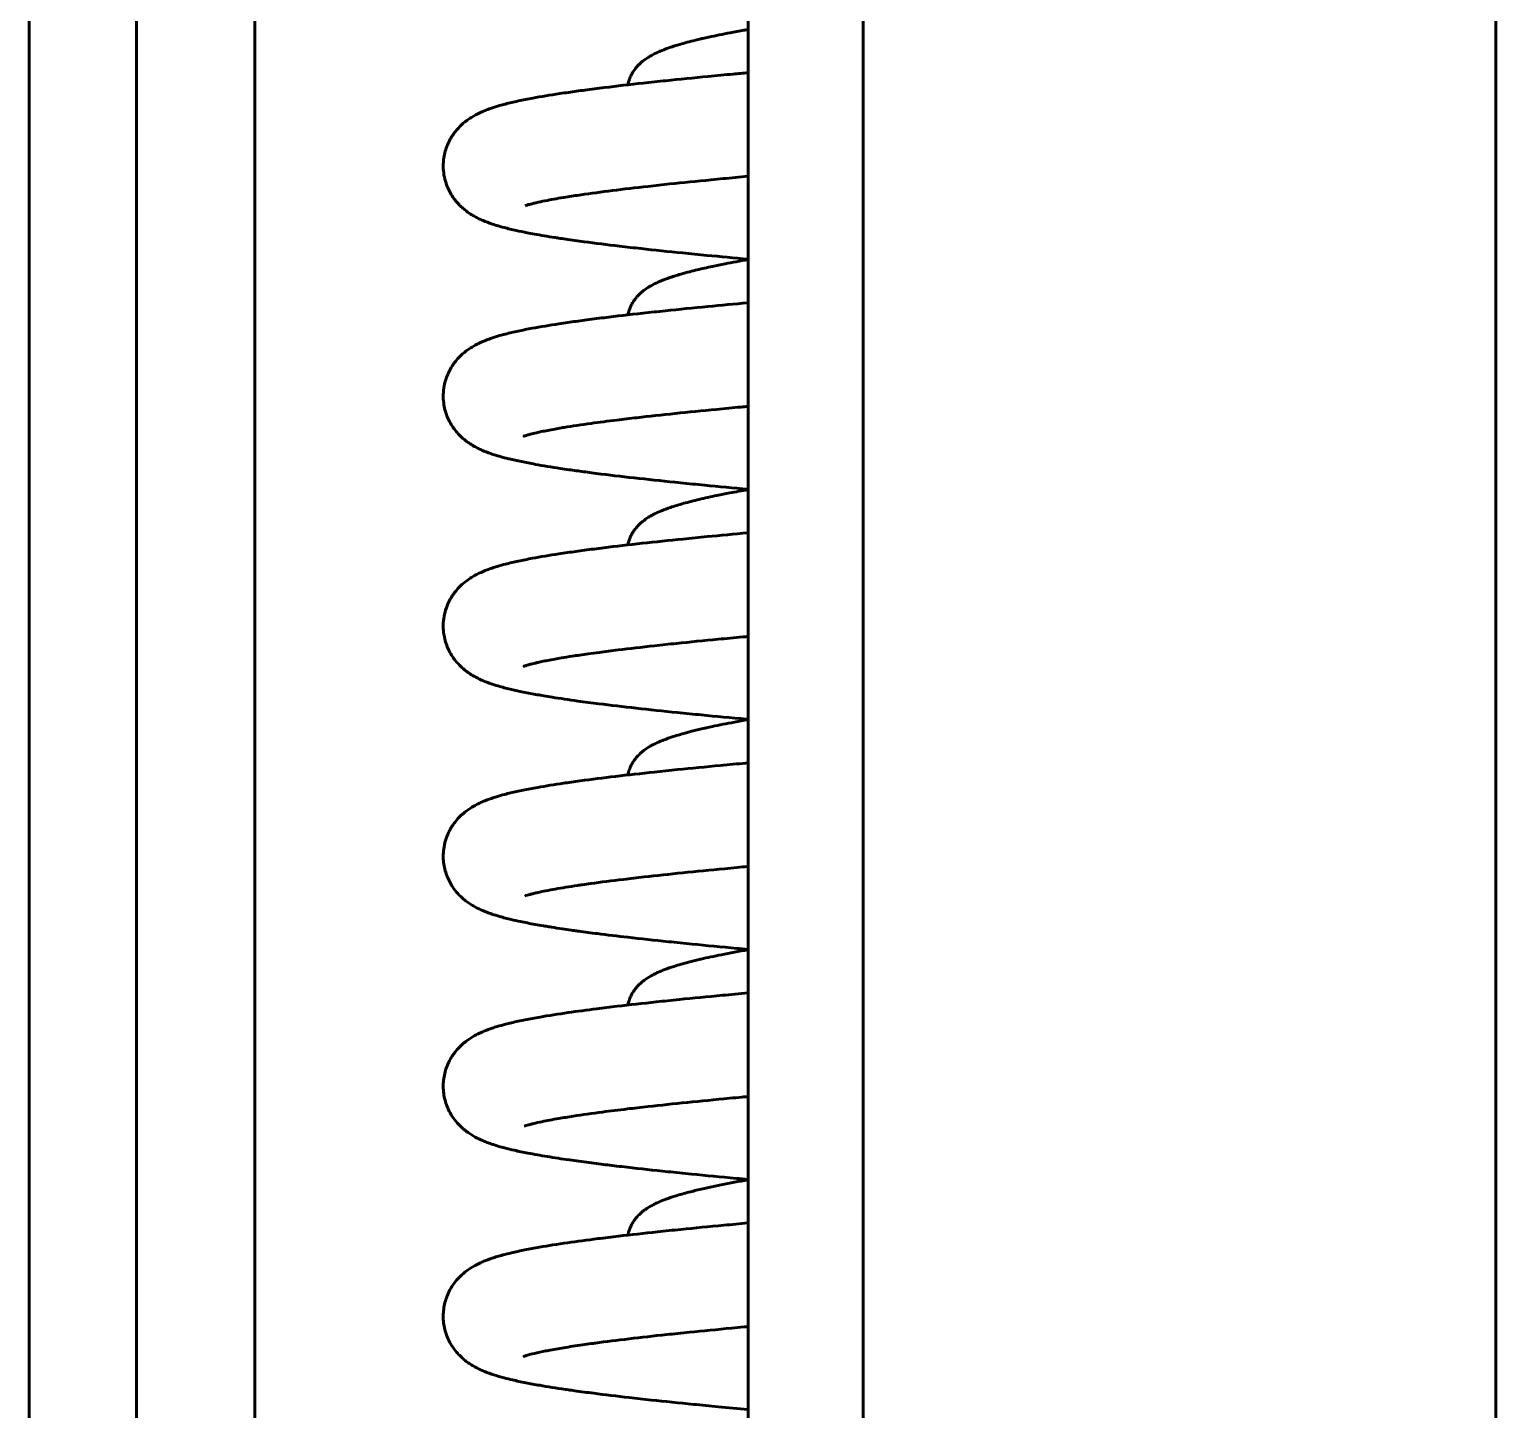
# Model space of a CAD drawing. Header units: millimetres. Extents: x 0 to 840, y 0 to 594.
# Drawn here: x 233.069 to 236.469, y 464.47 to 467.67 of the extents above; entities that cross this region are included whole.
import ezdxf

# ---------------------------------------------------------------- set-up
doc = ezdxf.new("R2010")
doc.units = ezdxf.units.MM
doc.linetypes.add('K5LT_BASIC', pattern=[0])
doc.layers.add('Системный слой', color=7, linetype='Continuous')

msp = doc.modelspace()

# ---------------------------------------------------------------- linework, layer by layer
at = {"layer": 'Системный слой', "color": 5, "linetype": 'K5LT_BASIC', "lineweight": 60, "true_color": 0x0000ff}
for p, q in [((236.46886, 512.31632), (236.46886, 411.74583)), ((235.00219, 512.30589), (235.00219, 411.73474)), ((233.06929, 479.15139), (233.06929, 448.15513)), ((233.31772, 479.15139), (233.31772, 446.48472)), ((233.59245, 446.48472), (233.59245, 479.15139)), ((234.73553, 479.01806), (234.73553, 446.61806))]:
    msp.add_line(p, q, dxfattribs=at)
for points, knots in [([(234.73553, 467.66993), (234.73236, 467.66937), (234.72921, 467.66881), (234.72062, 467.66727), (234.71523, 467.66629), (234.70459, 467.66433), (234.69935, 467.66334), (234.67663, 467.659), (234.66002, 467.65563), (234.63979, 467.65121), (234.63524, 467.65019), (234.62934, 467.64884), (234.62792, 467.64852), (234.62208, 467.64716), (234.61775, 467.64613), (234.60053, 467.64192), (234.58837, 467.63869), (234.56891, 467.63298), (234.56118, 467.63053), (234.54771, 467.62588), (234.54192, 467.62373), (234.53349, 467.62031), (234.53065, 467.61912), (234.52241, 467.61545), (234.51716, 467.61288), (234.50963, 467.60873), (234.5072, 467.60732), (234.50027, 467.60303), (234.49582, 467.59997), (234.4891, 467.59454), (234.48722, 467.59291), (234.48327, 467.58924), (234.48145, 467.58742), (234.47777, 467.58343), (234.47599, 467.58135), (234.4716, 467.57572), (234.46887, 467.57169), (234.46525, 467.56524), (234.46384, 467.56245), (234.46188, 467.55797), (234.46113, 467.55609), (234.45946, 467.55142), (234.45862, 467.54863), (234.45758, 467.54432), (234.45729, 467.54303), (234.45705, 467.54173)], [18.5044778, 18.5044778, 18.5044778, 18.5044778, 18.6809868, 18.6809868, 18.9902753, 18.9902753, 19.3002843, 19.3002843, 20.3555367, 20.3555367, 20.6699099, 20.6699099, 20.7707571, 20.7707571, 21.086206, 21.086206, 22.052915, 22.052915, 22.7507953, 22.7507953, 23.3200251, 23.3200251, 23.6145791, 23.6145791, 24.1838089, 24.1838089, 24.4460774, 24.4460774, 24.9579757, 24.9579757, 25.1794508, 25.1794508, 25.3903782, 25.3903782, 25.5937063, 25.5937063, 25.9127053, 25.9127053, 26.105479, 26.105479, 26.2320232, 26.2320232, 26.4157994, 26.4157994, 26.4965442, 26.4965442, 26.4965442, 26.4965442]), ([(234.73553, 467.56975), (234.72401, 467.5687), (234.71258, 467.56765), (234.69148, 467.56568), (234.68177, 467.56477), (234.66249, 467.56295), (234.65292, 467.56204), (234.60949, 467.55785), (234.57666, 467.55458), (234.53617, 467.55037), (234.52732, 467.54944), (234.50979, 467.54757), (234.50112, 467.54663), (234.461, 467.54224), (234.43102, 467.53878), (234.3949, 467.53433), (234.38718, 467.53337), (234.37199, 467.53143), (234.36451, 467.53045), (234.3441, 467.52774), (234.33146, 467.52599), (234.31233, 467.52324), (234.30556, 467.52224), (234.2765, 467.51784), (234.25571, 467.5144), (234.22488, 467.50871), (234.21372, 467.5065), (234.19246, 467.50194), (234.18237, 467.49958), (234.16841, 467.49596), (234.16394, 467.49475), (234.15325, 467.49169), (234.14714, 467.4898), (234.13719, 467.48641), (234.13329, 467.485), (234.12598, 467.48219), (234.12219, 467.48064), (234.11223, 467.47624), (234.10609, 467.47326), (234.0957, 467.46722), (234.09252, 467.46525), (234.08591, 467.46077), (234.08257, 467.45833), (234.07429, 467.45171), (234.06891, 467.44684), (234.06095, 467.43829), (234.05799, 467.43479), (234.05393, 467.42943), (234.05274, 467.42779), (234.04926, 467.42273), (234.04704, 467.41917), (234.04262, 467.41121), (234.04047, 467.40679), (234.03665, 467.39758), (234.03494, 467.39267), (234.03217, 467.38277), (234.03106, 467.37762), (234.02928, 467.36584), (234.0288, 467.35907), (234.02893, 467.34565), (234.02953, 467.33901), (234.03174, 467.32595), (234.03333, 467.31963), (234.03697, 467.30872), (234.03881, 467.30414), (234.04296, 467.29527), (234.04522, 467.29108), (234.05013, 467.28304), (234.05274, 467.27925), (234.05819, 467.27212), (234.06105, 467.26875), (234.06436, 467.2652), (234.06478, 467.26476), (234.06581, 467.26367), (234.06643, 467.26304), (234.06828, 467.26118), (234.06954, 467.25996), (234.0732, 467.25653), (234.07576, 467.25431), (234.08293, 467.24846), (234.08793, 467.24491), (234.09567, 467.23994), (234.09892, 467.23801), (234.1053, 467.23448), (234.1084, 467.23288), (234.11497, 467.2297), (234.11785, 467.2284), (234.1282, 467.22398), (234.13434, 467.22171), (234.14462, 467.21821), (234.14867, 467.21691), (234.15818, 467.21401), (234.16409, 467.21234), (234.17464, 467.20956), (234.17907, 467.20844), (234.18838, 467.2062), (234.19327, 467.20508), (234.20626, 467.20221), (234.21471, 467.20047), (234.22904, 467.19768), (234.23467, 467.19662), (234.25512, 467.1929), (234.27076, 467.19028), (234.29017, 467.18725), (234.29295, 467.18682), (234.3014, 467.18554), (234.30714, 467.18468), (234.3198, 467.18283), (234.32678, 467.18183), (234.34098, 467.17985), (234.34821, 467.17887), (234.3812, 467.17447), (234.40852, 467.17107), (234.44561, 467.16673), (234.4539, 467.16578), (234.47068, 467.16387), (234.47917, 467.16292), (234.51845, 467.1586), (234.55062, 467.15523), (234.5933, 467.15094), (234.60259, 467.15001), (234.62135, 467.14817), (234.6308, 467.14725), (234.6712, 467.14335), (234.70298, 467.14037), (234.73553, 467.1374)], [4.1665566, 4.1665566, 4.1665566, 4.1665566, 4.5206078, 4.5206078, 4.8265041, 4.8265041, 5.1334717, 5.1334717, 6.2316622, 6.2316622, 6.5438446, 6.5438446, 6.857385, 6.857385, 8.0134439, 8.0134439, 8.3347448, 8.3347448, 8.6570109, 8.6570109, 9.2326384, 9.2326384, 9.5594038, 9.5594038, 10.6667477, 10.6667477, 11.3518295, 11.3518295, 12.0369114, 12.0369114, 12.3608497, 12.3608497, 12.8328238, 12.8328238, 13.1255718, 13.1255718, 13.4063959, 13.4063959, 13.8852659, 13.8852659, 14.1067236, 14.1067236, 14.3151195, 14.3151195, 14.6324276, 14.6324276, 14.8187906, 14.8187906, 14.8973659, 14.8973659, 15.0545163, 15.0545163, 15.2311419, 15.2311419, 15.4068152, 15.4068152, 15.5790572, 15.5790572, 15.7962318, 15.7962318, 16.0099158, 16.0099158, 16.2245018, 16.2245018, 16.394247, 16.394247, 16.5664504, 16.5664504, 16.7421493, 16.7421493, 16.922461, 16.922461, 16.948612, 16.948612, 16.9870469, 16.9870469, 17.0639168, 17.0639168, 17.2176564, 17.2176564, 17.5251358, 17.5251358, 17.7416011, 17.7416011, 17.9700068, 17.9700068, 18.211061, 18.211061, 18.7190122, 18.7190122, 19.0162635, 19.0162635, 19.4515042, 19.4515042, 19.7689999, 19.7689999, 20.09595, 20.09595, 20.6276055, 20.6276055, 20.959605, 20.959605, 21.8020061, 21.8020061, 21.9418126, 21.9418126, 22.2214257, 22.2214257, 22.5479463, 22.5479463, 22.8730754, 22.8730754, 24.0019347, 24.0019347, 24.3207434, 24.3207434, 24.6375872, 24.6375872, 25.7669578, 25.7669578, 26.0773612, 26.0773612, 26.386677, 26.386677, 27.3869647, 27.3869647, 27.3869647, 27.3869647]), ([(234.73553, 467.32957), (234.72567, 467.32866), (234.7159, 467.32775), (234.69664, 467.32594), (234.68715, 467.32504), (234.66832, 467.32324), (234.65898, 467.32234), (234.61674, 467.31822), (234.58493, 467.31501), (234.54589, 467.31089), (234.53736, 467.30998), (234.52052, 467.30816), (234.51221, 467.30724), (234.47466, 467.30306), (234.4469, 467.2998), (234.39495, 467.29328), (234.37078, 467.29004), (234.34258, 467.28593), (234.33659, 467.28503), (234.32483, 467.28323), (234.31905, 467.28232), (234.29749, 467.27883), (234.28309, 467.2763), (234.26267, 467.27234), (234.25561, 467.27087), (234.2456, 467.26865), (234.24219, 467.26786), (234.23371, 467.2658), (234.22947, 467.26466), (234.22463, 467.26329), (234.22297, 467.2628), (234.22046, 467.26201), (234.21989, 467.26182), (234.21896, 467.26151)], [38.733794, 38.733794, 38.733794, 38.733794, 39.0662822, 39.0662822, 39.394626, 39.394626, 39.7239191, 39.7239191, 40.8987333, 40.8987333, 41.2325327, 41.2325327, 41.5673996, 41.5673996, 42.7683926, 42.7683926, 43.9749487, 43.9749487, 44.3111361, 44.3111361, 44.656371, 44.656371, 45.6397364, 45.6397364, 46.2399923, 46.2399923, 46.5806745, 46.5806745, 47.1809304, 47.1809304, 47.6164481, 47.6164481, 47.868172, 47.868172, 47.868172, 47.868172]), ([(234.73553, 467.13659), (234.7169, 467.13332), (234.69913, 467.13003), (234.67724, 467.12573), (234.67227, 467.12473), (234.66247, 467.12273), (234.65765, 467.12173), (234.64065, 467.11811), (234.62899, 467.11548), (234.60591, 467.10994), (234.59467, 467.10704), (234.57347, 467.10106), (234.56358, 467.09801), (234.54739, 467.09245), (234.5408, 467.08999), (234.53168, 467.08622), (234.52884, 467.08499), (234.52082, 467.08135), (234.51573, 467.07882), (234.50825, 467.0746), (234.50592, 467.07321), (234.49909, 467.06889), (234.49453, 467.06567), (234.48805, 467.0603), (234.48612, 467.0586), (234.48302, 467.05563), (234.48201, 467.05463), (234.47906, 467.05155), (234.47736, 467.04965), (234.47281, 467.04406), (234.47028, 467.04052), (234.46644, 467.03411), (234.46503, 467.0315), (234.46257, 467.02632), (234.46135, 467.02337), (234.45942, 467.01793), (234.45847, 467.01473), (234.45753, 467.01075), (234.45728, 467.00962), (234.45706, 467.00847)], [18.2229652, 18.2229652, 18.2229652, 18.2229652, 19.2589404, 19.2589404, 19.5704772, 19.5704772, 19.8832268, 19.8832268, 20.6945316, 20.6945316, 21.5720011, 21.5720011, 22.4494706, 22.4494706, 23.0972806, 23.0972806, 23.3900236, 23.3900236, 23.9497235, 23.9497235, 24.2064033, 24.2064033, 24.7078994, 24.7078994, 24.9314754, 24.9314754, 25.0524856, 25.0524856, 25.259513, 25.259513, 25.5728443, 25.5728443, 25.7614773, 25.7614773, 25.9477268, 25.9477268, 26.1333609, 26.1333609, 26.2039893, 26.2039893, 26.2039893, 26.2039893]), ([(234.73553, 467.03642), (234.70375, 467.03351), (234.67269, 467.03061), (234.60859, 467.02443), (234.57578, 467.02116), (234.53532, 467.01695), (234.52647, 467.01602), (234.50895, 467.01415), (234.50029, 467.01321), (234.4602, 467.00882), (234.43025, 467.00535), (234.39416, 467.00091), (234.38645, 466.99994), (234.37128, 466.998), (234.36381, 466.99703), (234.34299, 466.99425), (234.32998, 466.99245), (234.31052, 466.98964), (234.30378, 466.98864), (234.27485, 466.98424), (234.25417, 466.9808), (234.22954, 466.97623), (234.22396, 466.97516), (234.21318, 466.97301), (234.20792, 466.97193), (234.19229, 466.96856), (234.18232, 466.96623), (234.16847, 466.96265), (234.16399, 466.96143), (234.15335, 466.95838), (234.14729, 466.95651), (234.13734, 466.95313), (234.13348, 466.95174), (234.1236, 466.94794), (234.11726, 466.94526), (234.10728, 466.94037), (234.10418, 466.93875), (234.09727, 466.93483), (234.09414, 466.93294), (234.08525, 466.92707), (234.07949, 466.92279), (234.07077, 466.91509), (234.06749, 466.91194), (234.06149, 466.90556), (234.05849, 466.90207), (234.05493, 466.89743), (234.05424, 466.89651), (234.05218, 466.89367), (234.05083, 466.89172), (234.04698, 466.88576), (234.04456, 466.88156), (234.04017, 466.87279), (234.03818, 466.86819), (234.03422, 466.85727), (234.03235, 466.85056), (234.02983, 466.83721), (234.02909, 466.83042), (234.02873, 466.81696), (234.02908, 466.81026), (234.03064, 466.7985), (234.03163, 466.79344), (234.0342, 466.78351), (234.03576, 466.77873), (234.03939, 466.76943), (234.04142, 466.76502), (234.04593, 466.75649), (234.04835, 466.75249), (234.05351, 466.74484), (234.05624, 466.74124), (234.06188, 466.73448), (234.0648, 466.73131), (234.07223, 466.72393), (234.07674, 466.72005), (234.0839, 466.71452), (234.08662, 466.71256), (234.09249, 466.70859), (234.09563, 466.70664), (234.10189, 466.70299), (234.10515, 466.70123), (234.11155, 466.69799), (234.11491, 466.6964), (234.12518, 466.69185), (234.13186, 466.68927), (234.14285, 466.68546), (234.14632, 466.68432), (234.15589, 466.68134), (234.16189, 466.67962), (234.17229, 466.67683), (234.17687, 466.67566), (234.1862, 466.67338), (234.19094, 466.67228), (234.20528, 466.66907), (234.21515, 466.66703), (234.23101, 466.66397), (234.23668, 466.66291), (234.26038, 466.65864), (234.27955, 466.6555), (234.3069, 466.65138), (234.31371, 466.65038), (234.32615, 466.64859), (234.33171, 466.64781), (234.34865, 466.64547), (234.36031, 466.64391), (234.37986, 466.64138), (234.38753, 466.64041), (234.42292, 466.636), (234.45221, 466.63258), (234.51356, 466.62579), (234.54559, 466.62242), (234.5881, 466.61813), (234.59737, 466.6172), (234.61607, 466.61535), (234.62549, 466.61443), (234.66753, 466.61036), (234.7011, 466.60721), (234.73553, 466.60406)], [4.7930022, 4.7930022, 4.7930022, 4.7930022, 5.9166369, 5.9166369, 7.1800607, 7.1800607, 7.5392304, 7.5392304, 7.8999559, 7.8999559, 9.2298503, 9.2298503, 9.5994793, 9.5994793, 9.9702702, 9.9702702, 10.6539966, 10.6539966, 11.0300471, 11.0300471, 12.3027765, 12.3027765, 12.6844066, 12.6844066, 13.0663149, 13.0663149, 13.8449181, 13.8449181, 14.2176574, 14.2176574, 14.7576099, 14.7576099, 15.0934129, 15.0934129, 15.6485381, 15.6485381, 15.9302249, 15.9302249, 16.1879951, 16.1879951, 16.5969638, 16.5969638, 16.8193852, 16.8193852, 17.0340425, 17.0340425, 17.0862715, 17.0862715, 17.1907294, 17.1907294, 17.3955612, 17.3955612, 17.5984349, 17.5984349, 17.8623959, 17.8623959, 18.1142473, 18.1142473, 18.3605057, 18.3605057, 18.5534325, 18.5534325, 18.7473026, 18.7473026, 18.9433004, 18.9433004, 19.142628, 19.142628, 19.3465496, 19.3465496, 19.5559, 19.5559, 19.8775882, 19.8775882, 20.0803635, 20.0803635, 20.3236723, 20.3236723, 20.5852528, 20.5852528, 20.8656995, 20.8656995, 21.4827209, 21.4827209, 21.8079648, 21.8079648, 22.3183657, 22.3183657, 22.6886558, 22.6886558, 23.0626252, 23.0626252, 23.7791909, 23.7791909, 24.1610748, 24.1610748, 25.3302796, 25.3302796, 25.7075383, 25.7075383, 26.0036554, 26.0036554, 26.5958896, 26.5958896, 26.9673392, 26.9673392, 28.2797416, 28.2797416, 29.5790726, 29.5790726, 29.9364783, 29.9364783, 30.2924485, 30.2924485, 31.5095785, 31.5095785, 31.5095785, 31.5095785]), ([(234.73553, 466.79624), (234.73017, 466.79574), (234.72484, 466.79525), (234.7099, 466.79385), (234.70035, 466.79296), (234.68138, 466.79116), (234.67198, 466.79026), (234.62943, 466.78615), (234.59735, 466.78294), (234.53558, 466.7765), (234.50592, 466.77327), (234.46992, 466.76912), (234.46207, 466.7682), (234.44663, 466.76637), (234.43902, 466.76545), (234.41051, 466.76194), (234.3906, 466.75935), (234.34898, 466.75361), (234.32784, 466.75045), (234.30714, 466.74705), (234.30526, 466.74674), (234.29804, 466.74553), (234.29287, 466.74464), (234.27616, 466.74166), (234.26558, 466.73961), (234.25239, 466.73683), (234.24874, 466.73602), (234.23999, 466.73402), (234.23537, 466.73288), (234.22891, 466.73117), (234.22646, 466.73048), (234.22036, 466.7287), (234.21708, 466.72755), (234.21543, 466.72689), (234.21614, 466.7272), (234.21611, 466.72718)], [44.0583528, 44.0583528, 44.0583528, 44.0583528, 44.263864, 44.263864, 44.6368767, 44.6368767, 45.0108792, 45.0108792, 46.3443035, 46.3443035, 47.6933725, 47.6933725, 48.0773276, 48.0773276, 48.4631895, 48.4631895, 49.5520581, 49.5520581, 50.898955, 50.898955, 51.0344353, 51.0344353, 51.4278277, 51.4278277, 52.3526637, 52.3526637, 52.7416984, 52.7416984, 53.3286454, 53.3286454, 53.6984036, 53.6984036, 54.5558588, 54.5558588, 54.944366, 54.944366, 54.944366, 54.944366]), ([(234.73553, 466.60326), (234.72098, 466.6007), (234.70696, 466.59814), (234.68834, 466.59457), (234.68325, 466.59358), (234.67323, 466.59159), (234.6683, 466.59059), (234.64892, 466.58659), (234.63519, 466.58358), (234.60964, 466.57755), (234.59784, 466.57454), (234.57563, 466.56838), (234.5653, 466.56524), (234.54847, 466.55951), (234.54167, 466.55699), (234.52975, 466.55211), (234.5245, 466.54977), (234.51672, 466.5459), (234.5143, 466.54464), (234.50947, 466.54197), (234.50708, 466.54058), (234.50013, 466.53627), (234.49553, 466.53309), (234.48889, 466.52769), (234.48699, 466.52605), (234.48338, 466.52267), (234.48195, 466.52125), (234.47737, 466.51641), (234.47454, 466.51302), (234.47017, 466.50688), (234.4686, 466.50445), (234.46577, 466.49957), (234.46434, 466.4968), (234.46198, 466.49161), (234.46078, 466.48857), (234.45894, 466.48304), (234.45809, 466.47998), (234.4573, 466.47635), (234.45717, 466.47571), (234.45705, 466.47507)], [18.338641, 18.338641, 18.338641, 18.338641, 19.1482512, 19.1482512, 19.4593222, 19.4593222, 19.7715446, 19.7715446, 20.7073069, 20.7073069, 21.6177613, 21.6177613, 22.5282157, 22.5282157, 23.1941239, 23.1941239, 23.756251, 23.756251, 24.0254834, 24.0254834, 24.2855205, 24.2855205, 24.7989832, 24.7989832, 25.0232943, 25.0232943, 25.1951459, 25.1951459, 25.5315094, 25.5315094, 25.724764, 25.724764, 25.9146613, 25.9146613, 26.1029563, 26.1029563, 26.2891008, 26.2891008, 26.3285373, 26.3285373, 26.3285373, 26.3285373]), ([(234.73553, 466.50309), (234.70323, 466.50013), (234.67169, 466.49718), (234.63156, 466.49331), (234.62214, 466.49239), (234.60345, 466.49055), (234.59418, 466.48963), (234.55211, 466.4854), (234.52046, 466.48209), (234.45911, 466.47536), (234.4295, 466.47193), (234.39374, 466.46752), (234.38603, 466.46656), (234.37086, 466.46461), (234.3634, 466.46364), (234.3426, 466.46087), (234.32959, 466.45906), (234.31015, 466.45625), (234.3034, 466.45525), (234.27476, 466.45089), (234.25433, 466.44749), (234.22989, 466.44297), (234.22431, 466.4419), (234.21352, 466.43975), (234.20825, 466.43866), (234.19263, 466.43531), (234.18268, 466.43298), (234.16683, 466.42889), (234.16047, 466.42714), (234.15012, 466.42403), (234.14623, 466.4228), (234.13836, 466.42016), (234.13452, 466.41879), (234.12462, 466.41503), (234.11825, 466.41236), (234.10831, 466.40756), (234.10518, 466.40595), (234.09824, 466.40207), (234.09514, 466.40023), (234.08619, 466.39441), (234.08043, 466.39019), (234.07164, 466.38256), (234.06834, 466.37945), (234.06231, 466.37315), (234.05928, 466.36968), (234.05603, 466.36554), (234.05567, 466.36506), (234.05457, 466.36362), (234.05385, 466.36265), (234.0517, 466.35966), (234.0503, 466.35759), (234.04642, 466.35149), (234.04402, 466.34724), (234.03899, 466.33697), (234.03649, 466.33071), (234.03253, 466.31787), (234.03101, 466.31111), (234.02915, 466.29769), (234.02874, 466.2909), (234.029, 466.27891), (234.02945, 466.27368), (234.03096, 466.26338), (234.03202, 466.25834), (234.03473, 466.24848), (234.03635, 466.24374), (234.04009, 466.23452), (234.04217, 466.23016), (234.04677, 466.22173), (234.04922, 466.21778), (234.05445, 466.21023), (234.05721, 466.20668), (234.06414, 466.19855), (234.06839, 466.19426), (234.07591, 466.18747), (234.07919, 466.18478), (234.08302, 466.18188), (234.08362, 466.18144), (234.0854, 466.18013), (234.08659, 466.17928), (234.09008, 466.17686), (234.09243, 466.17533), (234.09788, 466.17195), (234.10116, 466.17008), (234.11037, 466.16513), (234.11639, 466.16233), (234.12578, 466.15837), (234.12897, 466.15711), (234.13618, 466.15443), (234.13946, 466.15328), (234.14875, 466.15018), (234.15454, 466.14841), (234.16454, 466.14557), (234.16899, 466.14436), (234.17793, 466.14206), (234.18251, 466.14093), (234.19597, 466.13777), (234.20503, 466.1358), (234.21982, 466.1328), (234.22531, 466.13173), (234.24098, 466.12877), (234.25146, 466.12691), (234.26854, 466.12403), (234.27482, 466.12301), (234.2999, 466.11903), (234.31986, 466.11609), (234.35653, 466.11106), (234.37269, 466.10894), (234.41679, 466.1034), (234.44581, 466.09998), (234.50673, 466.09319), (234.5386, 466.08981), (234.58093, 466.08551), (234.59016, 466.08459), (234.60877, 466.08274), (234.61816, 466.08181), (234.66131, 466.07761), (234.69615, 466.07434), (234.73311, 466.07095), (234.73432, 466.07084), (234.73553, 466.07073)], [4.5844652, 4.5844652, 4.5844652, 4.5844652, 5.6764808, 5.6764808, 6.0154635, 6.0154635, 6.35569, 6.35569, 7.576088, 7.576088, 8.8347882, 8.8347882, 9.1883606, 9.1883606, 9.543045, 9.543045, 10.1970866, 10.1970866, 10.5568063, 10.5568063, 11.7597607, 11.7597607, 12.1247806, 12.1247806, 12.4900778, 12.4900778, 13.232856, 13.232856, 13.7487777, 13.7487777, 14.0860848, 14.0860848, 14.4076409, 14.4076409, 14.9394654, 14.9394654, 15.211534, 15.211534, 15.4599738, 15.4599738, 15.8550478, 15.8550478, 16.06848, 16.06848, 16.2743637, 16.2743637, 16.3005575, 16.3005575, 16.3529451, 16.3529451, 16.4577203, 16.4577203, 16.6534998, 16.6534998, 16.9115093, 16.9115093, 17.159808, 17.159808, 17.3985302, 17.3985302, 17.5831924, 17.5831924, 17.7677222, 17.7677222, 17.9532715, 17.9532715, 18.140981, 18.140981, 18.3320127, 18.3320127, 18.5275961, 18.5275961, 18.8155875, 18.8155875, 19.0425827, 19.0425827, 19.0848979, 19.0848979, 19.1695284, 19.1695284, 19.3387893, 19.3387893, 19.5825898, 19.5825898, 20.071733, 20.071733, 20.3605753, 20.3605753, 20.6608317, 20.6608317, 21.1417423, 21.1417423, 21.4909164, 21.4909164, 21.8456663, 21.8456663, 22.4969131, 22.4969131, 22.8620884, 22.8620884, 23.5133352, 23.5133352, 23.876738, 23.876738, 24.9326362, 24.9326362, 25.7034626, 25.7034626, 26.9573105, 26.9573105, 28.2019112, 28.2019112, 28.5440998, 28.5440998, 28.8849108, 28.8849108, 30.0964723, 30.0964723, 30.1372635, 30.1372635, 30.1372635, 30.1372635]), ([(234.73553, 466.2629), (234.73139, 466.26252), (234.72727, 466.26214), (234.71352, 466.26086), (234.70395, 466.25996), (234.68495, 466.25816), (234.67552, 466.25726), (234.63289, 466.25316), (234.60073, 466.24995), (234.56118, 466.24584), (234.55254, 466.24493), (234.53546, 466.24311), (234.52702, 466.2422), (234.48889, 466.23802), (234.46063, 466.23476), (234.42666, 466.23059), (234.41928, 466.22967), (234.40481, 466.22783), (234.39773, 466.22691), (234.38193, 466.22482), (234.37332, 466.22364), (234.35843, 466.22156), (234.35202, 466.22064), (234.33955, 466.21881), (234.3335, 466.2179), (234.31902, 466.21566), (234.3108, 466.21434), (234.29767, 466.21213), (234.2925, 466.21124), (234.27639, 466.20836), (234.26626, 466.20641), (234.25347, 466.20373), (234.24974, 466.20291), (234.24108, 466.20094), (234.23659, 466.19985), (234.22993, 466.19811), (234.22747, 466.19743), (234.22246, 466.19599), (234.21949, 466.19503), (234.21728, 466.19427), (234.21638, 466.19393), (234.21541, 466.19355), (234.2165, 466.19404), (234.2169, 466.19424)], [37.1918958, 37.1918958, 37.1918958, 37.1918958, 37.3257098, 37.3257098, 37.6402924, 37.6402924, 37.9556977, 37.9556977, 39.0801553, 39.0801553, 39.3997509, 39.3997509, 39.7204776, 39.7204776, 40.8697418, 40.8697418, 41.1965652, 41.1965652, 41.5238967, 41.5238967, 41.9424742, 41.9424742, 42.2722356, 42.2722356, 42.6023323, 42.6023323, 43.0847444, 43.0847444, 43.4167782, 43.4167782, 44.1585441, 44.1585441, 44.4865124, 44.4865124, 44.964712, 44.964712, 45.2804143, 45.2804143, 45.7586138, 45.7586138, 46.0278856, 46.0278856, 46.4881807, 46.4881807, 46.4881807, 46.4881807]), ([(234.73553, 466.06993), (234.73024, 466.069), (234.72502, 466.06807), (234.71446, 466.06615), (234.70913, 466.06517), (234.6859, 466.06083), (234.66887, 466.05745), (234.64812, 466.05303), (234.64347, 466.05202), (234.63744, 466.05068), (234.63598, 466.05035), (234.63001, 466.04901), (234.62557, 466.04798), (234.61689, 466.04592), (234.61262, 466.04488), (234.60441, 466.04283), (234.60045, 466.04181), (234.58721, 466.03832), (234.57837, 466.03582), (234.56643, 466.03216), (234.56299, 466.03106), (234.55324, 466.02784), (234.54717, 466.02569), (234.53837, 466.0223), (234.53545, 466.02113), (234.52688, 466.01751), (234.52142, 466.01499), (234.51366, 466.01096), (234.51116, 466.0096), (234.50385, 466.00536), (234.49914, 466.00233), (234.4921, 465.99699), (234.49012, 465.99539), (234.48458, 465.99058), (234.4811, 465.98718), (234.47605, 465.98142), (234.47423, 465.97916), (234.47098, 465.97474), (234.46934, 465.97229), (234.4669, 465.96821), (234.46598, 465.96657), (234.46377, 465.9623), (234.46261, 465.95976), (234.45992, 465.95298), (234.45867, 465.94903), (234.45744, 465.94369), (234.45723, 465.94269), (234.45704, 465.9417)], [18.6847365, 18.6847365, 18.6847365, 18.6847365, 18.9789896, 18.9789896, 19.2884007, 19.2884007, 20.347811, 20.347811, 20.6616608, 20.6616608, 20.7624399, 20.7624399, 21.0775162, 21.0775162, 21.3930457, 21.3930457, 21.6997513, 21.6997513, 22.4379818, 22.4379818, 22.7501668, 22.7501668, 23.3328232, 23.3328232, 23.6315063, 23.6315063, 24.2141627, 24.2141627, 24.4836546, 24.4836546, 25.0254786, 25.0254786, 25.2517536, 25.2517536, 25.6353352, 25.6353352, 25.8395847, 25.8395847, 26.0390319, 26.0390319, 26.1665859, 26.1665859, 26.3544771, 26.3544771, 26.6189, 26.6189, 26.6794314, 26.6794314, 26.6794314, 26.6794314]), ([(234.73553, 465.96975), (234.7338, 465.9696), (234.73207, 465.96944), (234.72045, 465.96837), (234.71063, 465.96747), (234.6911, 465.96565), (234.6814, 465.96474), (234.63746, 465.96058), (234.60419, 465.95733), (234.56302, 465.95315), (234.55399, 465.95222), (234.5361, 465.95036), (234.52724, 465.94943), (234.48703, 465.94514), (234.45698, 465.94178), (234.39955, 465.93498), (234.3722, 465.93153), (234.33942, 465.92708), (234.33232, 465.92609), (234.3194, 465.92426), (234.31355, 465.92341), (234.28631, 465.91938), (234.2664, 465.91619), (234.24196, 465.91187), (234.23621, 465.91082), (234.225, 465.9087), (234.2195, 465.90762), (234.20401, 465.90447), (234.19436, 465.90236), (234.18029, 465.89901), (234.17564, 465.89785), (234.16486, 465.89502), (234.15861, 465.89327), (234.14851, 465.89019), (234.14468, 465.88897), (234.13383, 465.88526), (234.12734, 465.88281), (234.11735, 465.87853), (234.1137, 465.87686), (234.10677, 465.87344), (234.10352, 465.87173), (234.09407, 465.86632), (234.08834, 465.86267), (234.0788, 465.85538), (234.07553, 465.85268), (234.06926, 465.84699), (234.06601, 465.84378), (234.06008, 465.83728), (234.05706, 465.83364), (234.05158, 465.82624), (234.04892, 465.82226), (234.0446, 465.81488), (234.04285, 465.81159), (234.03843, 465.8023), (234.03602, 465.79607), (234.03222, 465.78326), (234.03081, 465.7767), (234.02926, 465.76488), (234.0289, 465.75965), (234.02883, 465.74919), (234.02912, 465.74395), (234.03034, 465.7336), (234.03127, 465.72848), (234.03371, 465.7185), (234.03523, 465.71362), (234.03773, 465.70697), (234.03851, 465.70504), (234.03979, 465.70208), (234.04028, 465.701), (234.04175, 465.69784), (234.04282, 465.69569), (234.04603, 465.68968), (234.04853, 465.68555), (234.05455, 465.67664), (234.05884, 465.67126), (234.06708, 465.66218), (234.07174, 465.65775), (234.07925, 465.6514), (234.08225, 465.64907), (234.08854, 465.64454), (234.09133, 465.64269), (234.09771, 465.63871), (234.10032, 465.63721), (234.10938, 465.63229), (234.11445, 465.6299), (234.1232, 465.6261), (234.1268, 465.62464), (234.13375, 465.62198), (234.13758, 465.6206), (234.14739, 465.61727), (234.15358, 465.61536), (234.16421, 465.61232), (234.1685, 465.61116), (234.1773, 465.60888), (234.18201, 465.60772), (234.19355, 465.605), (234.20069, 465.60342), (234.21332, 465.60077), (234.21867, 465.5997), (234.23577, 465.59637), (234.24809, 465.59415), (234.26319, 465.5916), (234.2653, 465.59125), (234.27141, 465.59023), (234.27545, 465.58958), (234.28776, 465.58762), (234.29622, 465.58631), (234.31164, 465.58401), (234.31851, 465.58302), (234.32795, 465.58167), (234.33039, 465.58133), (234.3362, 465.58052), (234.33957, 465.58005), (234.3498, 465.57866), (234.35674, 465.57772), (234.37124, 465.57582), (234.37882, 465.57484), (234.4089, 465.57104), (234.43244, 465.56823), (234.48685, 465.56202), (234.51823, 465.55863), (234.55999, 465.55431), (234.56909, 465.55338), (234.58746, 465.55152), (234.59673, 465.5506), (234.6394, 465.54638), (234.67391, 465.54309), (234.71806, 465.539), (234.72677, 465.5382), (234.73553, 465.5374)], [4.2722493, 4.2722493, 4.2722493, 4.2722493, 4.3267547, 4.3267547, 4.6393188, 4.6393188, 4.9529625, 4.9529625, 6.0717108, 6.0717108, 6.3906536, 6.3906536, 6.7108161, 6.7108161, 7.8625772, 7.8625772, 9.0363825, 9.0363825, 9.3687679, 9.3687679, 9.6542235, 9.6542235, 10.7185993, 10.7185993, 11.0586269, 11.0586269, 11.3989638, 11.3989638, 12.0509439, 12.0509439, 12.3849864, 12.3849864, 12.8548357, 12.8548357, 13.1694953, 13.1694953, 13.687629, 13.687629, 13.960289, 13.960289, 14.2131087, 14.2131087, 14.6233627, 14.6233627, 14.827206, 14.827206, 15.0223515, 15.0223515, 15.211552, 15.211552, 15.3969601, 15.3969601, 15.5359238, 15.5359238, 15.775136, 15.775136, 16.0080626, 16.0080626, 16.1883552, 16.1883552, 16.368749, 16.368749, 16.5490974, 16.5490974, 16.7293186, 16.7293186, 16.8041909, 16.8041909, 16.8470052, 16.8470052, 16.9326339, 16.9326339, 17.1038914, 17.1038914, 17.3587881, 17.3587881, 17.633462, 17.633462, 17.8287612, 17.8287612, 18.0330834, 18.0330834, 18.2499863, 18.2499863, 18.6683764, 18.6683764, 18.9391635, 18.9391635, 19.2281905, 19.2281905, 19.7154317, 19.7154317, 20.0357301, 20.0357301, 20.3677471, 20.3677471, 20.8495937, 20.8495937, 21.1891623, 21.1891623, 21.9100606, 21.9100606, 22.0263105, 22.0263105, 22.2434979, 22.2434979, 22.6778727, 22.6778727, 23.0133312, 23.0133312, 23.1292174, 23.1292174, 23.2868134, 23.2868134, 23.6020052, 23.6020052, 23.9332816, 23.9332816, 24.8949417, 24.8949417, 26.0593819, 26.0593819, 26.3792025, 26.3792025, 26.6978663, 26.6978663, 27.831296, 27.831296, 28.1073678, 28.1073678, 28.1073678, 28.1073678]), ([(234.73553, 465.72957), (234.72696, 465.72878), (234.71846, 465.72799), (234.70044, 465.7263), (234.69093, 465.7254), (234.648, 465.7213), (234.61559, 465.71811), (234.55308, 465.7117), (234.523, 465.70848), (234.48637, 465.70435), (234.47836, 465.70343), (234.46258, 465.7016), (234.45481, 465.70068), (234.41984, 465.69648), (234.39431, 465.6932), (234.36416, 465.68904), (234.35767, 465.68812), (234.34763, 465.68666), (234.34394, 465.68612), (234.32139, 465.68276), (234.30404, 465.67995), (234.27335, 465.6745), (234.25979, 465.67181), (234.24508, 465.66853), (234.24164, 465.66773), (234.23573, 465.66629), (234.2328, 465.66554), (234.2249, 465.66342), (234.22107, 465.66226), (234.21789, 465.66115)], [36.3455035, 36.3455035, 36.3455035, 36.3455035, 36.6166179, 36.6166179, 36.9246371, 36.9246371, 38.0200892, 38.0200892, 39.1270694, 39.1270694, 39.4431657, 39.4431657, 39.7603581, 39.7603581, 40.8970927, 40.8970927, 41.2188824, 41.2188824, 41.4092454, 41.4092454, 42.4081184, 42.4081184, 43.4069913, 43.4069913, 43.7254651, 43.7254651, 44.0347887, 44.0347887, 44.7420574, 44.7420574, 44.7420574, 44.7420574]), ([(234.73553, 465.53659), (234.72484, 465.53471), (234.71443, 465.53283), (234.69906, 465.52996), (234.69387, 465.52897), (234.68364, 465.52699), (234.6786, 465.526), (234.65705, 465.52167), (234.64145, 465.51832), (234.6254, 465.5146), (234.62399, 465.51427), (234.61823, 465.51291), (234.61395, 465.51187), (234.60557, 465.50979), (234.60147, 465.50875), (234.58552, 465.50455), (234.57436, 465.50135), (234.5564, 465.49561), (234.54919, 465.49311), (234.53667, 465.48833), (234.53119, 465.48607), (234.52318, 465.48242), (234.52063, 465.48119), (234.51553, 465.47862), (234.51306, 465.47731), (234.50558, 465.4731), (234.50055, 465.46994), (234.49344, 465.4647), (234.49146, 465.46315), (234.48826, 465.46046), (234.48727, 465.4596), (234.48409, 465.45671), (234.48214, 465.4548), (234.47825, 465.45064), (234.4765, 465.44864), (234.47308, 465.44433), (234.4714, 465.44202), (234.46835, 465.43736), (234.46678, 465.43473), (234.46415, 465.42974), (234.4628, 465.42685), (234.46098, 465.42235), (234.46027, 465.4204), (234.45868, 465.41551), (234.45787, 465.41245), (234.45715, 465.40895), (234.4571, 465.40867), (234.45704, 465.40839)], [18.4329834, 18.4329834, 18.4329834, 18.4329834, 19.0278018, 19.0278018, 19.3381469, 19.3381469, 19.6495499, 19.6495499, 20.6919091, 20.6919091, 20.7927844, 20.7927844, 21.1083652, 21.1083652, 21.4241871, 21.4241871, 22.365119, 22.365119, 23.0481735, 23.0481735, 23.6136418, 23.6136418, 23.8940627, 23.8940627, 24.1628457, 24.1628457, 24.7205724, 24.7205724, 24.9529522, 24.9529522, 25.070501, 25.070501, 25.30095, 25.30095, 25.5042112, 25.5042112, 25.7014407, 25.7014407, 25.8946431, 25.8946431, 26.0855199, 26.0855199, 26.2110134, 26.2110134, 26.4064876, 26.4064876, 26.4235767, 26.4235767, 26.4235767, 26.4235767]), ([(234.73553, 465.43642), (234.71544, 465.43458), (234.69565, 465.43275), (234.64181, 465.42767), (234.60846, 465.42442), (234.56718, 465.42024), (234.55812, 465.41932), (234.54018, 465.41746), (234.5313, 465.41653), (234.49097, 465.41224), (234.46081, 465.40889), (234.42412, 465.40456), (234.41612, 465.4036), (234.40034, 465.40168), (234.39257, 465.40071), (234.36158, 465.39679), (234.33952, 465.39382), (234.29519, 465.38743), (234.27342, 465.38402), (234.24725, 465.37948), (234.24141, 465.37843), (234.23004, 465.37633), (234.22446, 465.37526), (234.20795, 465.37198), (234.19739, 465.36971), (234.1826, 465.36624), (234.17784, 465.36507), (234.16677, 465.36221), (234.1604, 465.36045), (234.15, 465.35733), (234.14611, 465.3561), (234.13583, 465.35264), (234.1295, 465.35031), (234.11985, 465.34629), (234.11627, 465.34471), (234.10922, 465.34135), (234.10609, 465.33977), (234.0965, 465.33448), (234.0906, 465.33084), (234.08108, 465.32385), (234.07771, 465.32118), (234.07141, 465.31568), (234.06812, 465.31257), (234.06209, 465.30624), (234.05908, 465.30279), (234.05544, 465.29811), (234.05469, 465.29712), (234.05246, 465.29408), (234.05101, 465.29198), (234.04679, 465.28548), (234.04414, 465.28083), (234.0389, 465.27008), (234.0364, 465.26382), (234.03292, 465.25242), (234.03168, 465.2473), (234.02987, 465.23702), (234.02928, 465.23177), (234.02876, 465.22127), (234.02882, 465.216), (234.02961, 465.20555), (234.03032, 465.2004), (234.03236, 465.19026), (234.03367, 465.18534), (234.03684, 465.17573), (234.03866, 465.17115), (234.04345, 465.16082), (234.04652, 465.15539), (234.05333, 465.14496), (234.05707, 465.14009), (234.06249, 465.13387), (234.06407, 465.13215), (234.06866, 465.1274), (234.07172, 465.12452), (234.07774, 465.11929), (234.08099, 465.11671), (234.08712, 465.11218), (234.09043, 465.10995), (234.09668, 465.106), (234.09992, 465.10411), (234.10909, 465.0991), (234.11449, 465.09653), (234.12386, 465.09249), (234.12682, 465.0913), (234.13376, 465.08864), (234.1373, 465.08737), (234.14637, 465.08427), (234.15227, 465.08243), (234.1622, 465.07955), (234.16646, 465.07838), (234.17834, 465.07526), (234.18595, 465.07342), (234.19881, 465.07051), (234.20394, 465.0694), (234.21436, 465.06723), (234.21972, 465.06615), (234.23935, 465.06236), (234.25433, 465.05971), (234.28633, 465.05446), (234.30334, 465.05186), (234.33583, 465.04721), (234.35101, 465.04513), (234.37428, 465.04209), (234.38189, 465.04112), (234.403, 465.03847), (234.41677, 465.03679), (234.43905, 465.03416), (234.44729, 465.0332), (234.48539, 465.02885), (234.51671, 465.02546), (234.55841, 465.02114), (234.5675, 465.02021), (234.58586, 465.01835), (234.59511, 465.01742), (234.63775, 465.0132), (234.67224, 465.00991), (234.71692, 465.00577), (234.72619, 465.00492), (234.73553, 465.00406)], [4.1666997, 4.1666997, 4.1666997, 4.1666997, 4.784008, 4.784008, 5.8742088, 5.8742088, 6.1851076, 6.1851076, 6.4971181, 6.4971181, 7.6195535, 7.6195535, 7.9390908, 7.9390908, 8.2600247, 8.2600247, 9.2408451, 9.2408451, 10.3538634, 10.3538634, 10.6853036, 10.6853036, 11.0170436, 11.0170436, 11.6997683, 11.6997683, 12.0276978, 12.0276978, 12.4990239, 12.4990239, 12.8049085, 12.8049085, 13.2847595, 13.2847595, 13.5553677, 13.5553677, 13.8040649, 13.8040649, 14.2117536, 14.2117536, 14.4147478, 14.4147478, 14.6088572, 14.6088572, 14.7959837, 14.7959837, 14.8449946, 14.8449946, 14.9430163, 14.9430163, 15.1390599, 15.1390599, 15.3731347, 15.3731347, 15.5461095, 15.5461095, 15.7162348, 15.7162348, 15.884655, 15.884655, 16.0524457, 16.0524457, 16.2206397, 16.2206397, 16.3902496, 16.3902496, 16.6172005, 16.6172005, 16.8592943, 16.8592943, 16.9586091, 16.9586091, 17.1450211, 17.1450211, 17.3410733, 17.3410733, 17.5475956, 17.5475956, 17.7654189, 17.7654189, 18.1902967, 18.1902967, 18.4434752, 18.4434752, 18.7192898, 18.7192898, 19.1542676, 19.1542676, 19.4679832, 19.4679832, 20.0009675, 20.0009675, 20.3310409, 20.3310409, 20.6625694, 20.6625694, 21.5080892, 21.5080892, 22.353609, 22.353609, 23.0368693, 23.0368693, 23.3600665, 23.3600665, 23.9174899, 23.9174899, 24.2368558, 24.2368558, 25.3721528, 25.3721528, 25.6841904, 25.6841904, 25.9949224, 25.9949224, 27.1007904, 27.1007904, 27.3876582, 27.3876582, 27.3876582, 27.3876582]), ([(234.73553, 465.19624), (234.73081, 465.1958), (234.72611, 465.19537), (234.71179, 465.19403), (234.70223, 465.19313), (234.65906, 465.18904), (234.62642, 465.18585), (234.5632, 465.17943), (234.53267, 465.17619), (234.49548, 465.17205), (234.48739, 465.17113), (234.47143, 465.1693), (234.46357, 465.16838), (234.43573, 465.16508), (234.41654, 465.16269), (234.37377, 465.15711), (234.35098, 465.15391), (234.32448, 465.14984), (234.3187, 465.14893), (234.30751, 465.14712), (234.30212, 465.14622), (234.28212, 465.14279), (234.26902, 465.14032), (234.2506, 465.13646), (234.24431, 465.13504), (234.23595, 465.13301), (234.233, 465.13225), (234.22915, 465.13123), (234.22749, 465.13077), (234.22429, 465.12986), (234.22243, 465.1293), (234.21914, 465.12825), (234.21829, 465.12797), (234.21685, 465.12744)], [38.7344422, 38.7344422, 38.7344422, 38.7344422, 38.8935702, 38.8935702, 39.2214401, 39.2214401, 40.3872545, 40.3872545, 41.5725721, 41.5725721, 41.9087576, 41.9087576, 42.2464893, 42.2464893, 43.1256661, 43.1256661, 44.3189321, 44.3189321, 44.6641892, 44.6641892, 45.0095844, 45.0095844, 45.9896662, 45.9896662, 46.5884317, 46.5884317, 46.920264, 46.920264, 47.142789, 47.142789, 47.4753452, 47.4753452, 47.8763732, 47.8763732, 47.8763732, 47.8763732]), ([(234.73553, 465.00326), (234.72472, 465.00136), (234.7142, 464.99945), (234.69872, 464.99656), (234.69353, 464.99557), (234.6833, 464.99359), (234.67826, 464.9926), (234.66841, 464.99062), (234.6636, 464.98963), (234.65405, 464.98763), (234.64932, 464.98663), (234.64004, 464.9846), (234.63548, 464.98358), (234.62559, 464.98132), (234.6203, 464.98008), (234.61087, 464.97778), (234.60669, 464.97674), (234.59151, 464.97285), (234.58107, 464.96995), (234.56397, 464.96475), (234.55702, 464.96248), (234.54719, 464.95899), (234.54412, 464.95785), (234.53544, 464.9545), (234.53001, 464.95223), (234.52214, 464.94859), (234.51955, 464.94733), (234.51176, 464.94334), (234.50674, 464.94049), (234.4995, 464.93575), (234.49727, 464.93421), (234.49302, 464.93105), (234.49091, 464.92938), (234.48529, 464.92458), (234.48187, 464.92133), (234.47653, 464.91533), (234.4749, 464.91336), (234.47153, 464.90886), (234.47002, 464.90666), (234.46702, 464.90181), (234.46563, 464.89932), (234.46246, 464.89287), (234.46069, 464.88848), (234.45851, 464.88153), (234.45768, 464.87827), (234.45709, 464.87527), (234.45707, 464.87517), (234.45705, 464.87507)], [18.1637378, 18.1637378, 18.1637378, 18.1637378, 18.7646297, 18.7646297, 19.0748833, 19.0748833, 19.3859491, 19.3859491, 19.6939198, 19.6939198, 20.0073066, 20.0073066, 20.3212982, 20.3212982, 20.7027828, 20.7027828, 21.0183171, 21.0183171, 21.8759772, 21.8759772, 22.5134147, 22.5134147, 22.8169585, 22.8169585, 23.3764815, 23.3764815, 23.6577455, 23.6577455, 24.2172685, 24.2172685, 24.4600179, 24.4600179, 24.6922637, 24.6922637, 25.0916171, 25.0916171, 25.2931406, 25.2931406, 25.4868574, 25.4868574, 25.6753925, 25.6753925, 25.9535615, 25.9535615, 26.1378109, 26.1378109, 26.1441132, 26.1441132, 26.1441132, 26.1441132]), ([(234.73553, 464.90309), (234.71665, 464.90136), (234.69804, 464.89964), (234.6453, 464.89467), (234.61191, 464.89143), (234.57056, 464.88725), (234.56148, 464.88633), (234.5435, 464.88447), (234.53459, 464.88354), (234.49416, 464.87926), (234.46391, 464.8759), (234.4271, 464.87158), (234.41907, 464.87062), (234.40323, 464.8687), (234.39543, 464.86773), (234.36264, 464.8636), (234.33899, 464.86043), (234.29364, 464.85386), (234.27221, 464.85049), (234.24634, 464.84598), (234.24052, 464.84494), (234.22917, 464.84283), (234.2236, 464.84176), (234.20728, 464.8385), (234.19688, 464.83626), (234.18016, 464.83233), (234.17346, 464.83064), (234.16272, 464.82775), (234.15842, 464.82653), (234.15005, 464.82401), (234.14616, 464.82278), (234.13578, 464.81929), (234.12943, 464.81694), (234.11972, 464.81291), (234.11612, 464.81131), (234.10592, 464.80643), (234.09949, 464.80302), (234.08886, 464.79616), (234.08559, 464.79389), (234.07911, 464.78897), (234.07576, 464.78621), (234.06951, 464.78056), (234.06625, 464.77736), (234.05893, 464.76936), (234.0546, 464.76398), (234.04845, 464.75478), (234.04638, 464.75137), (234.04134, 464.74211), (234.03858, 464.73602), (234.03461, 464.72493), (234.03312, 464.71987), (234.03083, 464.70975), (234.02998, 464.70452), (234.02896, 464.69408), (234.02876, 464.68878), (234.02905, 464.67829), (234.02951, 464.67307), (234.03108, 464.66278), (234.03216, 464.65775), (234.03531, 464.64649), (234.03752, 464.64048), (234.04277, 464.62881), (234.04577, 464.62334), (234.05248, 464.61281), (234.05616, 464.60792), (234.06283, 464.60009), (234.06576, 464.59698), (234.07174, 464.59115), (234.07478, 464.58846), (234.08091, 464.58343), (234.08399, 464.58111), (234.08793, 464.57835), (234.08884, 464.57772), (234.09268, 464.57515), (234.09555, 464.57336), (234.10388, 464.56848), (234.10935, 464.56569), (234.11787, 464.56172), (234.12127, 464.56025), (234.12811, 464.55745), (234.13148, 464.55616), (234.14272, 464.55208), (234.14999, 464.54977), (234.16179, 464.54633), (234.16617, 464.54512), (234.17656, 464.54239), (234.18294, 464.54082), (234.19441, 464.53816), (234.19933, 464.53706), (234.20953, 464.53489), (234.21485, 464.5338), (234.23045, 464.53071), (234.24122, 464.52872), (234.27092, 464.52356), (234.29074, 464.52042), (234.31439, 464.51695), (234.31676, 464.51661), (234.32392, 464.51558), (234.32874, 464.51489), (234.34072, 464.51322), (234.34795, 464.51224), (234.36266, 464.51027), (234.37014, 464.5093), (234.40361, 464.50501), (234.43104, 464.50171), (234.46831, 464.49747), (234.47678, 464.49652), (234.49392, 464.49463), (234.50258, 464.49369), (234.54264, 464.48939), (234.57538, 464.48603), (234.61869, 464.48176), (234.62812, 464.48084), (234.64714, 464.479), (234.65672, 464.47808), (234.68899, 464.47502), (234.71206, 464.47287), (234.73553, 464.47073)], [4.7928723, 4.7928723, 4.7928723, 4.7928723, 5.4600956, 5.4600956, 6.7127922, 6.7127922, 7.0702367, 7.0702367, 7.4289763, 7.4289763, 8.7194265, 8.7194265, 9.0868005, 9.0868005, 9.4557123, 9.4557123, 10.6645244, 10.6645244, 11.9294309, 11.9294309, 12.3107175, 12.3107175, 12.6923533, 12.6923533, 13.4679625, 13.4679625, 14.0070812, 14.0070812, 14.3758168, 14.3758168, 14.7284216, 14.7284216, 15.284854, 15.284854, 15.5959744, 15.5959744, 16.1524068, 16.1524068, 16.3958616, 16.3958616, 16.6266395, 16.6266395, 16.8477773, 16.8477773, 17.1612892, 17.1612892, 17.3326092, 17.3326092, 17.6045247, 17.6045247, 17.8056575, 17.8056575, 18.0026965, 18.0026965, 18.197071, 18.197071, 18.390097, 18.390097, 18.5830192, 18.5830192, 18.8327147, 18.8327147, 19.0922067, 19.0922067, 19.3682806, 19.3682806, 19.5781757, 19.5781757, 19.7950149, 19.7950149, 20.0218453, 20.0218453, 20.0909769, 20.0909769, 20.3143041, 20.3143041, 20.7609587, 20.7609587, 21.0532399, 21.0532399, 21.3622009, 21.3622009, 22.0270953, 22.0270953, 22.3882338, 22.3882338, 22.8994016, 22.8994016, 23.2755634, 23.2755634, 23.65649, 23.65649, 24.3755914, 24.3755914, 25.548926, 25.548926, 25.679023, 25.679023, 25.937455, 25.937455, 26.3114566, 26.3114566, 26.6837274, 26.6837274, 27.9468638, 27.9468638, 28.3117366, 28.3117366, 28.6746357, 28.6746357, 29.9684056, 29.9684056, 30.3242418, 30.3242418, 30.6788163, 30.6788163, 31.5083825, 31.5083825, 31.5083825, 31.5083825]), ([(234.73553, 464.6629), (234.73249, 464.66262), (234.72947, 464.66234), (234.71679, 464.66117), (234.7072, 464.66027), (234.66391, 464.65618), (234.63118, 464.65299), (234.59076, 464.6489), (234.5819, 464.64799), (234.56438, 464.64617), (234.55571, 464.64526), (234.51652, 464.6411), (234.48735, 464.63785), (234.43209, 464.63133), (234.40603, 464.62806), (234.37846, 464.62434), (234.37498, 464.62386), (234.36488, 464.62247), (234.35837, 464.62155), (234.33638, 464.61837), (234.32176, 464.61612), (234.2955, 464.6118), (234.28366, 464.60971), (234.26847, 464.6068), (234.26412, 464.60594), (234.25052, 464.60314), (234.2421, 464.60122), (234.2308, 464.59836), (234.22679, 464.59726), (234.22234, 464.59594), (234.22048, 464.59535), (234.21833, 464.59464), (234.21721, 464.59424), (234.2156, 464.59364), (234.21616, 464.59388), (234.21614, 464.59387)], [44.6449968, 44.6449968, 44.6449968, 44.6449968, 44.7629037, 44.7629037, 45.1406322, 45.1406322, 46.4835302, 46.4835302, 46.8660872, 46.8660872, 47.2498258, 47.2498258, 48.6248022, 48.6248022, 50.0167178, 50.0167178, 50.2204212, 50.2204212, 50.6161611, 50.6161611, 51.5931585, 51.5931585, 52.5274794, 52.5274794, 52.9253992, 52.9253992, 53.8597201, 53.8597201, 54.4530095, 54.4530095, 54.8028888, 54.8028888, 55.1348872, 55.1348872, 55.6832025, 55.6832025, 55.6832025, 55.6832025])]:
    msp.add_open_spline(points, degree=3, knots=knots, dxfattribs=at)

doc.saveas('drawing.dxf')
